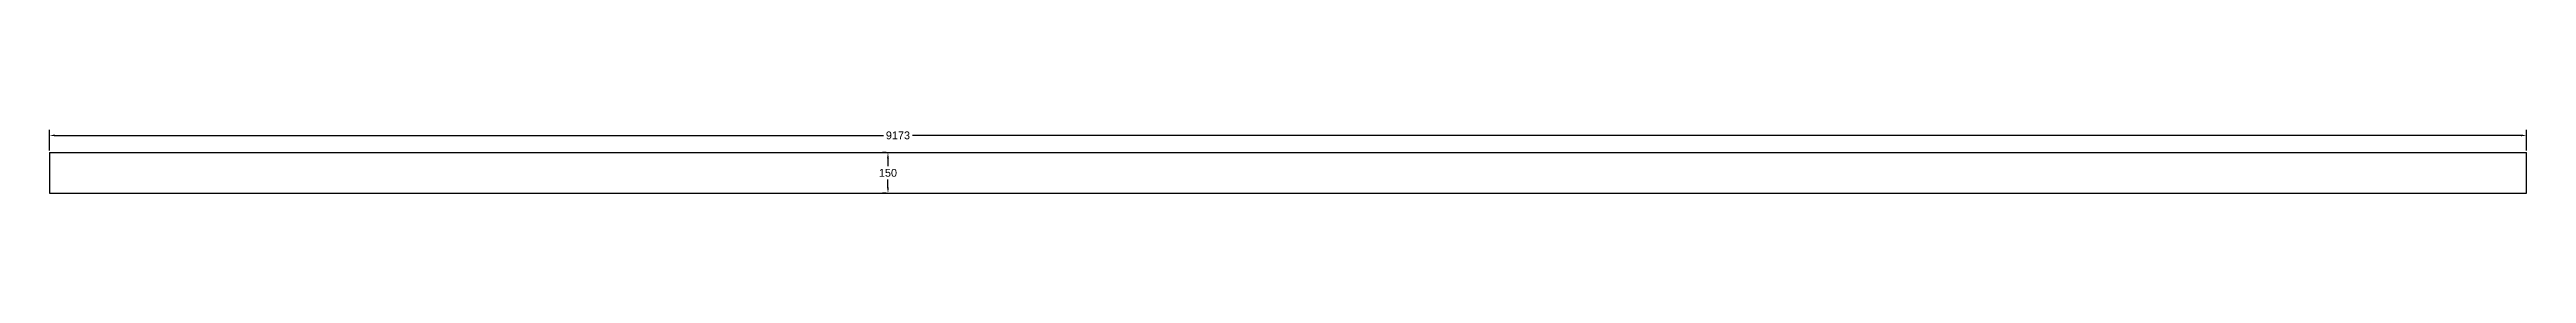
# Model space of a CAD drawing. Header units: millimetres. Extents: x -38650 to -29478, y -11475 to -11241.
import ezdxf

# ---------------------------------------------------------------- set-up
doc = ezdxf.new("R2010")
doc.units = ezdxf.units.MM
doc.header["$MEASUREMENT"] = 0
doc.styles.get("Standard").update_dxf_attribs({"font": 'arial.ttf'})
doc.dimstyles.get("Standard").update_dxf_attribs({"dimscale": 115, "dimtxt": 0.25, "dimasz": 0.18, "dimexe": 0.18, "dimexo": 0.0625, "dimgap": 0.09, "dimtad": 0, "dimtih": 1, "dimtoh": 1, "dimdec": 0, "dimzin": 0, "dimdsep": 46, "dimtxsty": 'Standard', "dimcen": 0.09, "dimclrd": 2, "dimclre": 2, "dimclrt": 3, "dimadec": 0, "dimazin": 0, "dimtfac": 1, "dimtdec": 0, "dimtofl": 0, "dimtmove": 0, "dimatfit": 3, "dimfxl": 1, "dimtolj": 1, "dimtzin": 0, "dimarcsym": 0})

# ---------------------------------------------------------------- blocks, each defined once
blk = doc.blocks.new('*D1')
at = {"color": 2, "lineweight": -2}
for p, q in [((-35552.7, -11325.3), (-35566.2, -11325.3)), ((-35545.5, -11346), (-35545.5, -11375.3)), ((-35545.5, -11454.6), (-35545.5, -11425.3)), ((-35552.7, -11475.3), (-35566.2, -11475.3))]:
    blk.add_line(p, q, dxfattribs=at)
at = {"color": 2}
for points in [[(-35548.9, -11346), (-35542.1, -11346), (-35545.5, -11325.3)], [(-35548.9, -11454.6), (-35542.1, -11454.6), (-35545.5, -11475.3)]]:
    blk.add_solid(points, dxfattribs=at)
at = {"layer": 'Defpoints', "color": 0}
for p in [(-35545.5, -11325.3), (-35545.5, -11325.3), (-35545.5, -11475.3)]:
    blk.add_point(p, dxfattribs=at)
at = {"color": 3, "insert": (-35545.5, -11400.3), "char_height": 28.75, "attachment_point": 5}
blk.add_mtext('\\A1;150', dxfattribs=at)
blk = doc.blocks.new('*D0')
at = {"color": 2, "lineweight": -2}
for p, q in [((-38650.5, -11318.1), (-38650.5, -11241.3)), ((-38629.8, -11262), (-35561.8, -11262)), ((-29498.2, -11262), (-35455.2, -11262)), ((-29477.5, -11318.1), (-29477.5, -11241.3))]:
    blk.add_line(p, q, dxfattribs=at)
at = {"color": 2}
for points in [[(-38629.8, -11258.5), (-38629.8, -11265.5), (-38650.5, -11262)], [(-29498.2, -11258.5), (-29498.2, -11265.5), (-29477.5, -11262)]]:
    blk.add_solid(points, dxfattribs=at)
at = {"layer": 'Defpoints', "color": 0}
for p in [(-29477.5, -11262), (-38650.5, -11325.3), (-29477.5, -11325.3)]:
    blk.add_point(p, dxfattribs=at)
at = {"color": 3, "insert": (-35508.5, -11262), "char_height": 28.75, "attachment_point": 5}
blk.add_mtext('\\A1;9173', dxfattribs=at)

msp = doc.modelspace()

# ---------------------------------------------------------------- linework, layer by layer
for p, q in [((-38650.5, -11325.3), (-38650.5, -11475.3)), ((-38650.5, -11325.3), (-29477.5, -11325.3)), ((-29477.5, -11475.3), (-29477.5, -11325.3)), ((-38650.5, -11475.3), (-29477.5, -11475.3))]:
    msp.add_line(p, q)

# ---------------------------------------------------------------- dimensions: what is measured, and where the dimension line sits
dim = msp.add_linear_dim(base=(-29477.5, -11262), p1=(-38650.5, -11325.3), p2=(-29477.5, -11325.3), dimstyle='Standard')
dim.commit()
dim.dimension.update_dxf_attribs({"geometry": '*D0', "text_midpoint": (-35508.5, -11262), "dimtype": 128})
dim = msp.add_linear_dim(base=(-35545.5, -11325.3), p1=(-35545.5, -11475.3), p2=(-35545.5, -11325.3), angle=90, dimstyle='Standard')
dim.commit()
dim.dimension.update_dxf_attribs({"geometry": '*D1', "text_midpoint": (-35545.5, -11400.3)})

doc.saveas('drawing.dxf')
